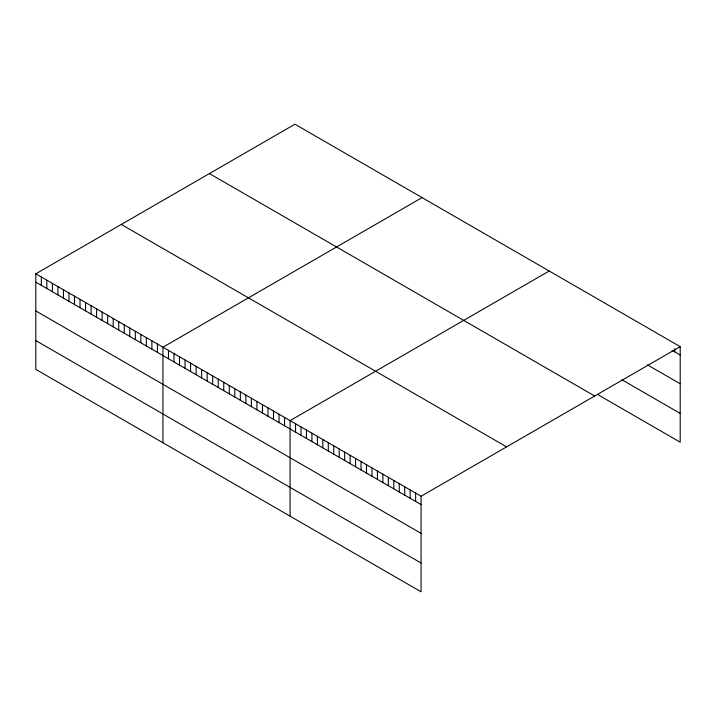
<?xml version="1.0" encoding="UTF-8"?>
<svg xmlns="http://www.w3.org/2000/svg" width="716" height="716" viewBox="0 0 716 716"><rect width="100%" height="100%" fill="white"/><g stroke="black" fill="none" stroke-linecap="round" stroke-linejoin="round"><path stroke-width="1.07" d="M35.8 273.807L421.08 496.242L421.08 591.792L35.8 369.358L35.8 273.807L294.92 124.208L680.2 346.642L680.2 442.193L598.325 394.928M422.064 197.607L162.944 347.206L162.944 442.757M549.208 271.015L290.087 420.614L290.087 516.164M421.08 496.242L680.2 346.642M672.011 350.267L680.2 354.993M647.452 364.865L680.2 383.767M621.98 379.802L680.2 413.418M209.412 173.567L594.692 396.011M121.308 224.439L506.588 446.874M35.8 282.149L421.08 504.592M35.8 310.923L421.08 533.366M35.8 340.574L421.08 563.018M674.74 348.71L674.74 351.842M415.629 493.091L415.629 501.442M410.17 489.941L410.17 498.291M404.71 486.791L404.71 495.141M399.251 483.64L399.251 491.982M393.791 480.49L393.791 488.831M388.332 477.339L388.332 485.681M382.881 474.189L382.881 482.53M377.421 471.038L377.421 479.38M371.962 467.888L371.962 476.23M366.502 464.729L366.502 473.079M361.043 461.578L361.043 469.929M355.584 458.428L355.584 466.778M350.124 455.278L350.124 463.628M344.673 452.127L344.673 460.478M339.214 448.977L339.214 457.318M333.754 445.826L333.754 454.168M328.295 442.676L328.295 451.017M322.835 439.526L322.835 447.867M317.376 436.375L317.376 444.717M311.916 433.216L311.916 441.566M306.466 430.065L306.466 438.416M301.006 426.915L301.006 435.265M295.547 423.765L295.547 432.115M284.556 417.419L284.556 425.769M279.034 414.233L279.034 422.574M273.503 411.038L273.503 419.388M267.972 407.851L267.972 416.193M262.45 404.656L262.45 413.007M256.919 401.461L256.919 409.812M251.388 398.275L251.388 406.616M245.865 395.08L245.865 403.43M240.334 391.894L240.334 400.235M234.803 388.699L234.803 397.049M229.281 385.503L229.281 393.854M223.75 382.317L223.75 390.659M218.228 379.122L218.228 387.472M212.697 375.936L212.697 384.277M207.166 372.741L207.166 381.091M201.644 369.546L201.644 377.896M196.112 366.359L196.112 374.701M190.581 363.164L190.581 371.515M185.059 359.978L185.059 368.319M179.528 356.783L179.528 365.133M173.997 353.597L173.997 361.938M168.475 350.401L168.475 358.743M157.413 344.02L157.413 352.361M151.89 340.825L151.89 349.175M146.359 337.639L146.359 345.98M140.828 334.444L140.828 342.785M135.306 331.248L135.306 339.599M129.775 328.062L129.775 336.404M124.244 324.867L124.244 333.217M118.722 321.681L118.722 330.022M113.191 318.486L113.191 326.827M107.66 315.291L107.66 323.641M102.137 312.104L102.137 320.446M96.606 308.909L96.606 317.26M91.084 305.723L91.084 314.064M85.553 302.528L85.553 310.869M80.022 299.333L80.022 307.683M74.5 296.147L74.5 304.488M68.969 292.951L68.969 301.302M63.438 289.765L63.438 298.107M57.915 286.57L57.915 294.911M52.384 283.375L52.384 291.725M46.853 280.189L46.853 288.53M41.331 276.994L41.331 285.344"/></g></svg>
